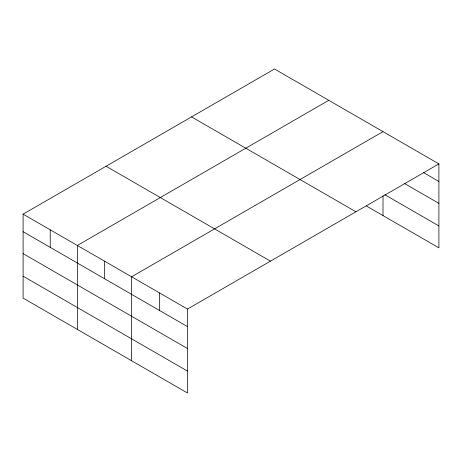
<?xml version="1.0" encoding="UTF-8"?>
<svg xmlns="http://www.w3.org/2000/svg" width="462" height="462" viewBox="0 0 462 462"><rect width="100%" height="100%" fill="white"/><g stroke="black" fill="none" stroke-linecap="round" stroke-linejoin="round"><path stroke-width="0.69" d="M23.1 214.149L187.48 309.049L187.48 393.006L23.1 298.106L23.1 214.149L274.52 68.994L438.9 163.895L438.9 247.851L366.366 205.977M328.765 100.312L77.345 245.466L77.345 329.423M383.01 131.63L131.595 276.784L131.595 360.741M187.48 309.049L438.9 163.895M423.377 172.493L438.9 181.456M404.747 183.651L438.9 203.367M384.875 194.75L438.9 225.941M191.551 116.892L355.931 211.798M106.069 166.245L270.449 261.151M23.1 231.705L187.48 326.611M23.1 253.615L187.48 348.521M23.1 276.189L187.48 371.096M383.01 195.796L383.01 215.587M159.534 292.92L159.534 310.476M104.47 261.122L104.47 278.684M50.225 229.805L50.225 247.366"/></g></svg>
